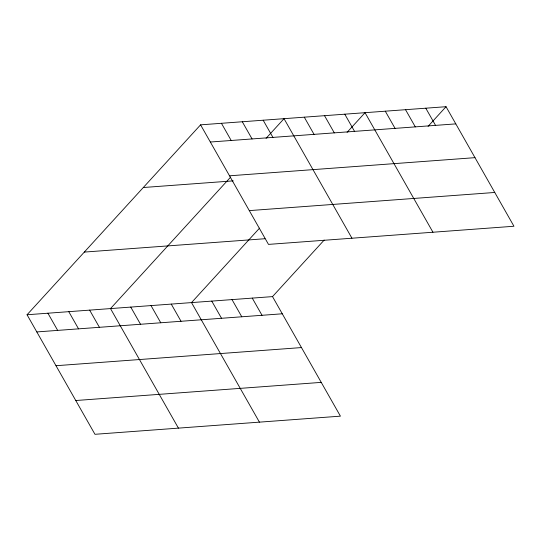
<?xml version="1.0" encoding="UTF-8"?>
<svg xmlns="http://www.w3.org/2000/svg" width="541" height="541" viewBox="0 0 541 541"><rect width="100%" height="100%" fill="white"/><g stroke="black" fill="none" stroke-linecap="round" stroke-linejoin="round"><path stroke-width="0.81" d="M27.05 314.754L272.515 296.61L340.424 416.157L94.959 434.301L27.05 314.754L200.576 124.843L446.041 106.699L513.95 226.246L268.485 244.39L200.576 124.843M230.696 177.049L110.506 308.586L178.422 428.127M266.064 138.34L284.032 118.675L351.941 238.216M259.552 228.133L191.514 302.602L259.423 422.142M347.072 132.349L365.033 112.69L432.949 232.231M272.515 296.61L324.167 240.089M428.073 126.364L446.041 106.699M210.334 142.026L455.799 123.882M229.526 175.805L474.991 157.661M143.311 187.517L233.252 180.87M249.293 210.611L494.758 192.468M84.315 252.086L264.975 238.73M36.815 331.937L282.28 313.794M56 365.716L301.465 347.572M75.774 400.523L321.239 382.379M425.787 108.2L435.552 125.384M405.54 109.695L415.299 126.878M385.287 111.189L395.052 128.373M344.786 114.185L354.544 131.368M324.532 115.679L334.297 132.87M304.285 117.181L314.044 134.364M263.169 120.217L272.928 137.4M242.3 121.759L252.065 138.942M221.438 123.301L231.196 140.484M252.268 298.111L262.027 315.295M232.015 299.606L241.78 316.789M211.761 301.1L221.526 318.284M171.26 304.096L181.025 321.28M151.013 305.591L160.772 322.774M130.76 307.092L140.525 324.275M89.644 310.128L99.409 327.312M68.781 311.67L78.54 328.854M47.912 313.212L57.677 330.395"/></g></svg>
